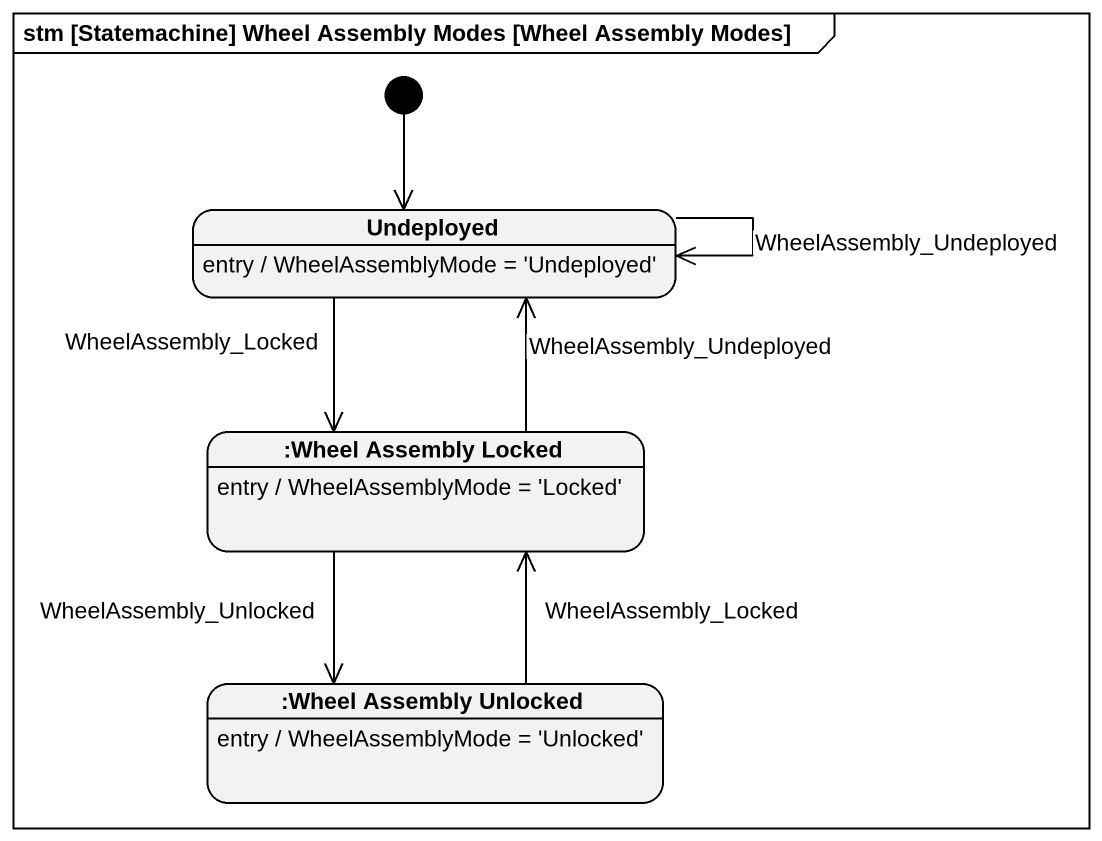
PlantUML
@startuml
mainframe stm [Statemachine] Wheel Assembly Modes [Wheel Assembly Modes]
hide empty description
state Undeployed
Undeployed : entry / WheelAssemblyMode = 'Undeployed'
state ":Wheel Assembly Locked" as Wheel_Assembly_Locked
Wheel_Assembly_Locked : entry / WheelAssemblyMode = 'Locked'
state ":Wheel Assembly Unlocked" as Wheel_Assembly_Unlocked
Wheel_Assembly_Unlocked : entry / WheelAssemblyMode = 'Unlocked'
[*] --> Undeployed
Undeployed --> Undeployed : WheelAssembly_Undeployed
Undeployed --> Wheel_Assembly_Locked : WheelAssembly_Locked
Wheel_Assembly_Locked -up-> Undeployed : WheelAssembly_Undeployed
Wheel_Assembly_Locked --> Wheel_Assembly_Unlocked : WheelAssembly_Unlocked
Wheel_Assembly_Unlocked -up-> Wheel_Assembly_Locked : WheelAssembly_Locked
@enduml
